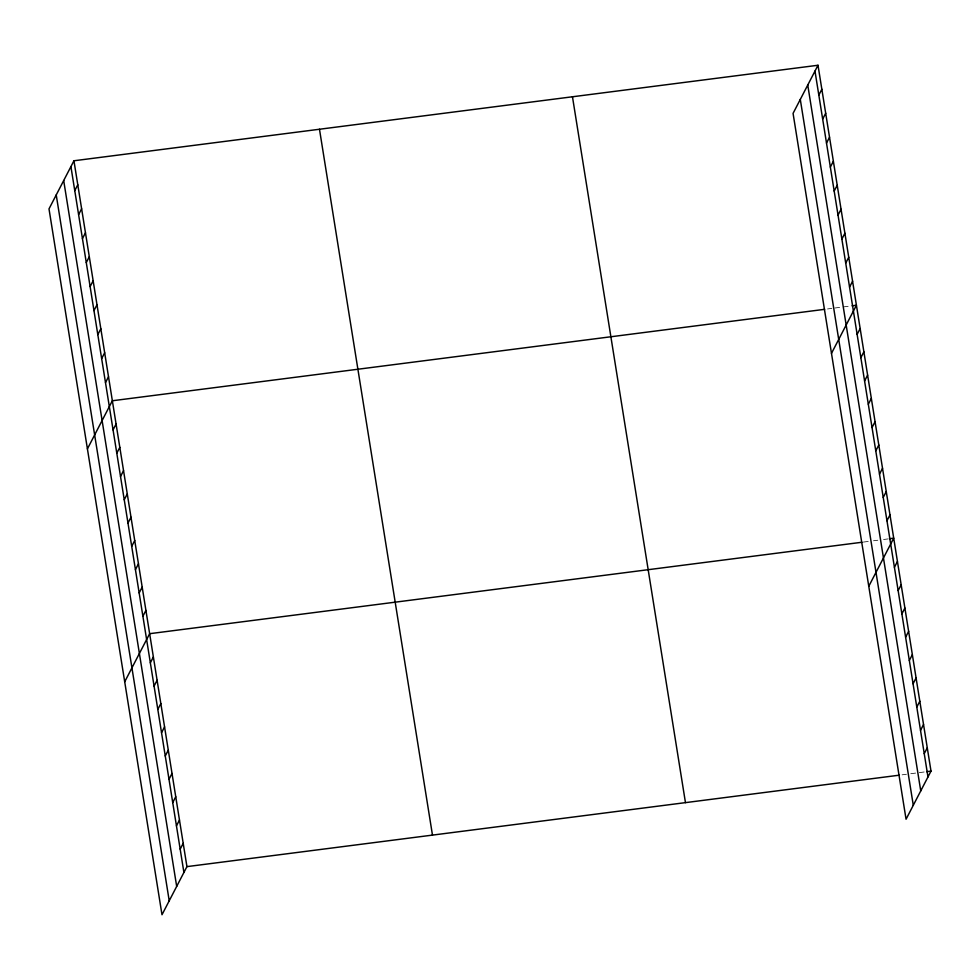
<?xml version="1.0" encoding="UTF-8"?>
<svg xmlns="http://www.w3.org/2000/svg" width="980" height="980" viewBox="0 0 980 980"><rect width="100%" height="100%" fill="white"/><g stroke="black" fill="none" stroke-linecap="round" stroke-linejoin="round"><path stroke-width="0.73" stroke-dasharray="4.9 3.68" d="M827.537 308.957L831.873 308.406M834.764 308.026L850.652 305.993M863.38 542.075L869.162 541.34M873.486 540.776L877.823 540.225M883.605 539.478L887.929 538.927M902.115 774.825L906.451 774.261M910.775 773.71L925.218 771.86"/><path stroke-width="1.47" d="M73.941 160.769L49 208.887L161.994 914.744L186.935 866.626L73.941 160.769L818.006 65.256L931 771.113L906.059 819.231L793.065 113.374L818.006 65.256M74.762 190.598L77.788 184.767M78.608 214.596L81.622 208.764M82.442 238.593L85.468 232.762M86.289 262.591L89.303 256.76M90.123 286.589L93.149 280.77M93.97 310.599L96.996 304.768M97.816 334.596L100.83 328.766M101.651 358.594L104.676 352.763M105.497 382.592L108.523 376.761M87.416 448.877L112.357 400.759L824.645 309.325M113.068 429.889L116.093 424.058M116.792 453.177L119.817 447.346M120.528 476.464L123.541 470.645M124.252 499.763L127.278 493.932M127.976 523.051L131.001 517.232M131.712 546.35L134.738 540.519M135.436 569.637L138.462 563.819M139.172 592.937L142.186 587.106M142.896 616.224L145.922 610.405M124.705 681.811L149.646 633.692L861.935 542.259M150.357 662.811L153.37 656.98M154.081 686.11L157.106 680.279M157.817 709.398L160.83 703.567M161.541 732.697L164.567 726.866M165.265 755.984L168.291 750.153M169.001 779.284L172.014 773.453M172.725 802.571L175.751 796.74M176.461 825.87L179.475 820.039M180.185 849.158L183.211 843.327M818.827 95.085L821.853 89.254M822.673 119.082L825.687 113.251M826.508 143.08L829.533 137.261M830.354 167.09L833.367 161.259M834.188 191.088L837.214 185.257M838.035 215.086L841.061 209.255M841.881 239.083L844.895 233.252M845.716 263.081L848.741 257.25M849.562 287.079L852.588 281.248M831.481 353.363L856.422 305.246L852.086 305.809M857.133 334.376L860.158 328.545M860.857 357.663L863.882 351.832M864.593 380.963L867.606 375.132M868.317 404.25L871.342 398.419M872.041 427.55L875.067 421.719M875.777 450.837L878.803 445.006M879.501 474.136L882.527 468.305M883.237 497.424L886.251 491.593M886.961 520.723L889.987 514.892M868.77 586.297L893.711 538.179L889.375 538.743M894.422 567.31L897.435 561.479M898.145 590.597L901.171 584.766M901.882 613.897L904.895 608.066M905.606 637.184L908.632 631.353M909.33 660.483L912.356 654.652M913.066 683.77L916.08 677.939M916.79 707.07L919.816 701.239M920.526 730.357L923.54 724.526M924.25 753.657L927.276 747.826M186.935 866.626L899.223 775.192M926.664 771.677L931 771.113M814.98 71.087L927.974 776.944M807.753 85.04L920.747 790.897M800.293 99.421L913.287 805.278M572.467 96.775L685.461 802.632M319.48 129.25L432.474 835.107M70.915 166.6L183.909 872.457M63.688 180.553L176.682 886.41M56.227 194.934L169.221 900.792"/></g></svg>
